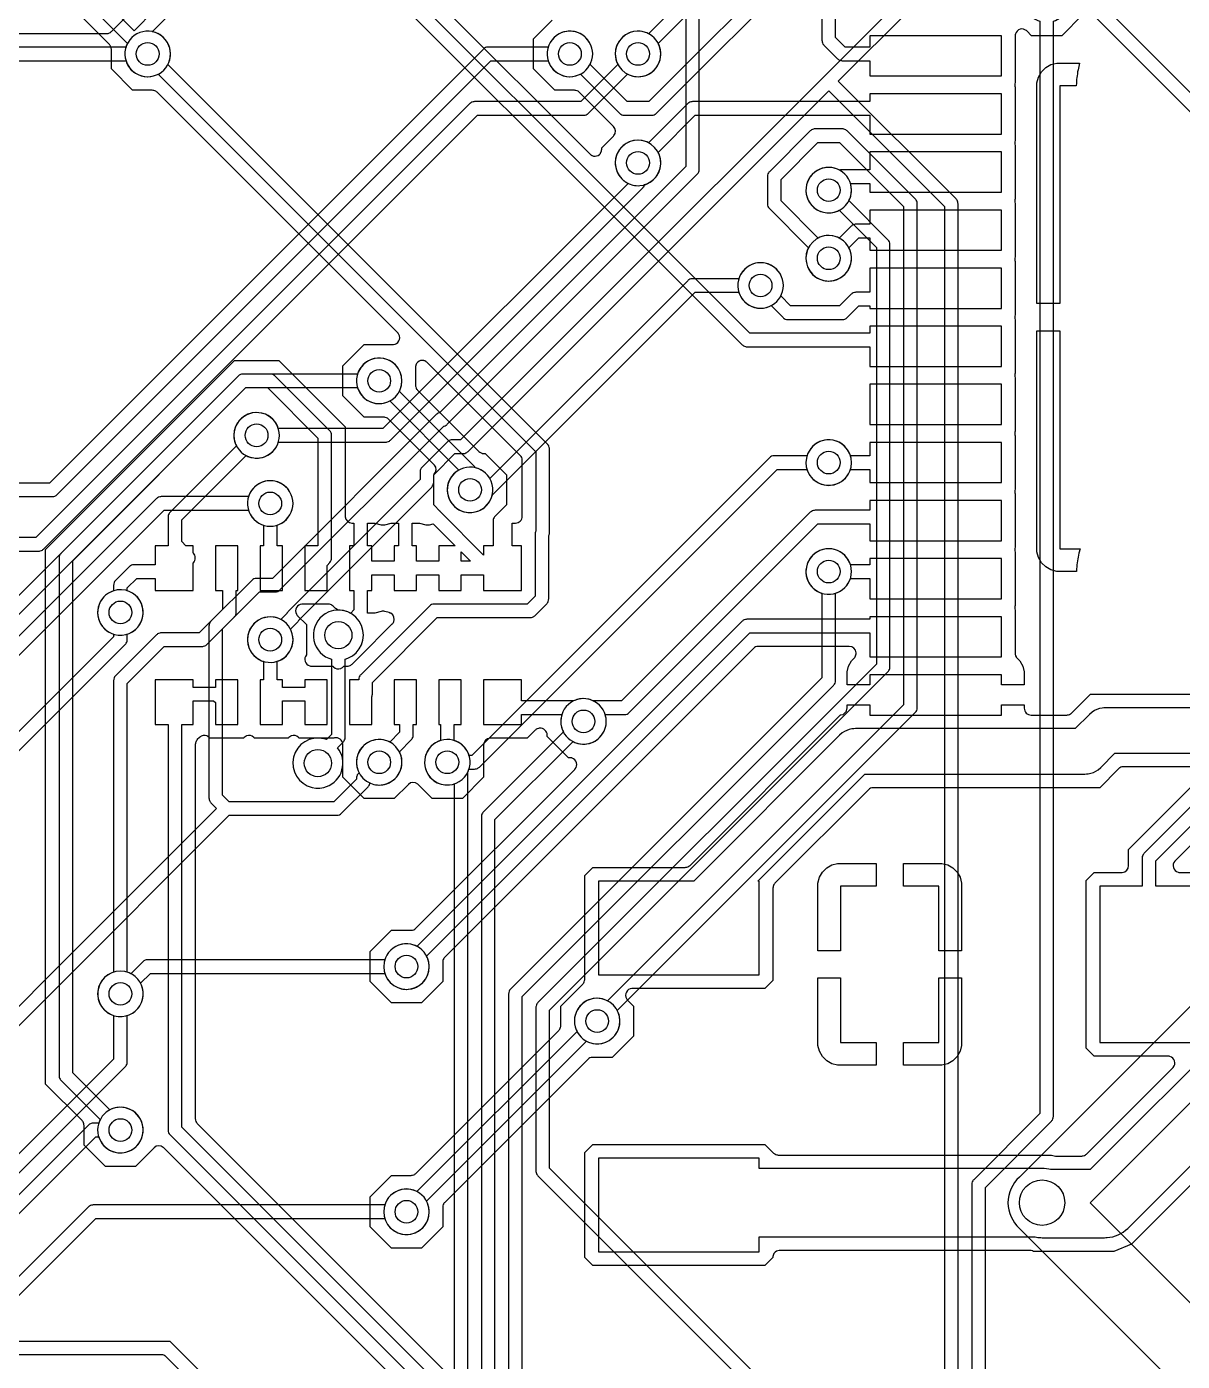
# Model space of a CAD drawing. Header units: inches. Extents: x 0 to 2.56, y 0 to 2.2.
# Drawn here: x 1.273 to 1.782, y 1.05 to 1.638 of the extents above; entities that cross this region are included whole.
import ezdxf

# ---------------------------------------------------------------- set-up
doc = ezdxf.new("R2010")
doc.units = ezdxf.units.IN

msp = doc.modelspace()

# ---------------------------------------------------------------- linework, layer by layer
at = {"layer": '16_copper_24V'}
msp.add_lwpolyline([(2.00991, 0.8513), (1.74121, 1.12), (1.97061, 1.34939), (1.97099, 1.34983), (1.9714, 1.35025, 0.172152), (1.97499, 1.35961), (1.975, 1.35975), (1.97499, 1.35983), (1.975, 1.36), (1.975, 1.41184), (1.97488, 1.41376, 0.906837), (1.94503, 1.41285), (1.945, 1.41184), (1.945, 1.36621), (1.71009, 1.1313), (1.71009, 1.1313, 0.453094), (1.71009, 1.1087), (1.71009, 1.1087), (1.9887, 0.83009)], format="xyb", dxfattribs=at)
at = {"layer": '16_copper_3V3'}
msp.add_lwpolyline([(0.495, 1.623), (1.31646, 1.623), (1.31673, 1.62216, 1), (1.33527, 1.62984), (1.33455, 1.63124, 0.6128), (1.31673, 1.62984), (1.31646, 1.629), (0.49324, 1.629)], format="xyb", dxfattribs=at)
at = {"layer": '16_copper_5V'}
for points in [[(1.20165, 1.13041), (1.36187, 1.29063), (1.40927, 1.29063), (1.4096, 1.29068), (1.40994, 1.2907, 0.087654), (1.4109, 1.29111), (1.41112, 1.2913), (1.41139, 1.29151), (1.42311, 1.30322), (1.42331, 1.30349), (1.42352, 1.30375, 0.087651), (1.42392, 1.30471), (1.42393, 1.30485), (1.42416, 1.30473), (1.42566, 1.30425, 1), (1.43034, 1.32375), (1.42879, 1.324, 0.509525), (1.41825, 1.31166), (1.41873, 1.31016), (1.41913, 1.30938), (1.41886, 1.30911, 0.071778), (1.41835, 1.30842), (1.41823, 1.30811), (1.4181, 1.3078, 0.01142), (1.41805, 1.30762), (1.41803, 1.30733), (1.41799, 1.30699), (1.41799, 1.30659), (1.40803, 1.29663), (1.36187, 1.29663), (1.359, 1.2995), (1.359, 1.37276), (1.37524, 1.389), (1.38216, 1.389), (1.38249, 1.38905), (1.38282, 1.38907, 0.087654), (1.38379, 1.38948), (1.38401, 1.38967), (1.38428, 1.38988), (1.45647, 1.46207), (1.45654, 1.46207, 0.077209), (1.4575, 1.46248), (1.45772, 1.46267), (1.45799, 1.46288), (1.56812, 1.57301), (1.56832, 1.57328), (1.56854, 1.57353, 0.087651), (1.56893, 1.5745), (1.56895, 1.57479), (1.569, 1.57513), (1.569, 1.85046)], [(0.498, 1.635), (1.308, 1.635), (1.30833, 1.63505), (1.30867, 1.63507, 0.087654), (1.30963, 1.63548), (1.30985, 1.63567), (1.31012, 1.63588), (1.32124, 1.647)], [(1.563, 1.647), (1.563, 1.57637), (1.45456, 1.46793), (1.45449, 1.46793, 0.087654), (1.45353, 1.46752), (1.45331, 1.46733), (1.45304, 1.46712), (1.38092, 1.395), (1.374, 1.395), (1.37367, 1.39495), (1.37333, 1.39493, 0.087654), (1.37237, 1.39452), (1.37215, 1.39433), (1.37188, 1.39412), (1.35388, 1.37612), (1.35368, 1.37585), (1.35346, 1.3756, 0.087651), (1.35307, 1.37463), (1.35305, 1.37434), (1.353, 1.374), (1.353, 1.29826), (1.35305, 1.29793), (1.35307, 1.29759, 0.087654), (1.35348, 1.29663), (1.35367, 1.29641), (1.35388, 1.29614), (1.35639, 1.29363), (1.19441, 1.13165)]]:
    msp.add_lwpolyline(points, format="xyb", dxfattribs=at)
at = {"layer": '16_copper_GND'}
msp.add_lwpolyline([(1.40356, 1.3029, 0.509526), (1.41039, 1.31939), (1.40965, 1.32041), (1.41212, 1.32288), (1.41232, 1.32315), (1.41254, 1.3234, 0.087651), (1.41293, 1.32437), (1.41295, 1.32466), (1.413, 1.325), (1.413, 1.35941), (1.41422, 1.35981, 1), (1.40578, 1.38019), (1.40423, 1.37941, 0.612801), (1.40578, 1.35981), (1.407, 1.35941), (1.407, 1.32624), (1.40473, 1.32398), (1.40356, 1.32436, 1), (1.39841, 1.3029), (1.40012, 1.30263), (1.40185, 1.30263)], format="xyb", close=True, dxfattribs=at)
at = {"layer": '16_copper_GPIO13_PWM1'}
msp.add_lwpolyline([(0.62154, 1.431), (1.284, 1.431), (1.28433, 1.43105), (1.28467, 1.43107, 0.087654), (1.28563, 1.43148), (1.28585, 1.43167), (1.28612, 1.43188), (1.47724, 1.623), (1.50246, 1.623), (1.50273, 1.62216, 1), (1.52127, 1.62984), (1.52055, 1.63124, 0.6128), (1.50273, 1.62984), (1.50246, 1.629), (1.476, 1.629), (1.47567, 1.62895), (1.47533, 1.62893, 0.087654), (1.47437, 1.62852), (1.47415, 1.62833), (1.47388, 1.62812), (1.28276, 1.437), (0.62154, 1.437)], format="xyb", dxfattribs=at)
at = {"layer": '16_copper_GPIO6'}
msp.add_lwpolyline([(0.67554, 1.407), (1.278, 1.407), (1.27833, 1.40705), (1.27867, 1.40707, 0.087654), (1.27963, 1.40748), (1.27985, 1.40767), (1.28012, 1.40788), (1.47124, 1.599), (1.518, 1.599), (1.51833, 1.59905), (1.51867, 1.59907, 0.087654), (1.51963, 1.59948), (1.51985, 1.59967), (1.52012, 1.59988), (1.53738, 1.61713), (1.53816, 1.61673, 1), (1.54584, 1.63527), (1.54434, 1.63575, 0.612801), (1.53273, 1.62216), (1.53313, 1.62138), (1.51676, 1.605), (1.47, 1.605), (1.46967, 1.60495), (1.46933, 1.60493, 0.087654), (1.46837, 1.60452), (1.46815, 1.60433), (1.46788, 1.60412), (1.27676, 1.413), (0.67554, 1.413)], format="xyb", dxfattribs=at)
at = {"layer": '16_copper_JDECAY'}
msp.add_lwpolyline([(1.65138, 0.98687), (1.503, 1.13524), (1.503, 1.20476), (1.65212, 1.35388), (1.65232, 1.35415), (1.65254, 1.3544, 0.087651), (1.65293, 1.35537), (1.65295, 1.35566), (1.653, 1.356), (1.653, 1.542), (1.65295, 1.54233), (1.65293, 1.54267, 0.087654), (1.65252, 1.54363), (1.65233, 1.54385), (1.65212, 1.54412), (1.63487, 1.56138), (1.63527, 1.56216, 1), (1.61673, 1.56984), (1.61625, 1.56834, 0.612801), (1.62984, 1.55673), (1.63062, 1.55713), (1.647, 1.54076), (1.647, 1.35724), (1.49788, 1.20812), (1.49768, 1.20785), (1.49746, 1.2076, 0.087651), (1.49707, 1.20663), (1.49705, 1.20634), (1.497, 1.206), (1.497, 1.134), (1.49705, 1.13367), (1.49707, 1.13333, 0.087654), (1.49748, 1.13237), (1.49767, 1.13215), (1.49788, 1.13188), (1.64713, 0.98262)], format="xyb", dxfattribs=at)
at = {"layer": '16_copper_JM0'}
msp.add_lwpolyline([(1.467, 0.991), (1.467, 1.30964), (1.46727, 1.31016), (1.46754, 1.311), (1.47, 1.311, 0.14431), (1.47163, 1.31148), (1.47185, 1.31167), (1.47212, 1.31188), (1.60324, 1.443), (1.61646, 1.443), (1.61673, 1.44216, 1), (1.63527, 1.44984), (1.63455, 1.45124, 0.6128), (1.61673, 1.44984), (1.61646, 1.449), (1.602, 1.449), (1.60167, 1.44895), (1.60133, 1.44893, 0.087654), (1.60037, 1.44852), (1.60015, 1.44833), (1.59988, 1.44812), (1.46876, 1.317), (1.46754, 1.317), (1.46727, 1.31784), (1.46655, 1.31924, 1), (1.44945, 1.30876), (1.45037, 1.30749, 0.28203), (1.46034, 1.30425), (1.461, 1.30446), (1.461, 0.994)], format="xyb", dxfattribs=at)
at = {"layer": '16_copper_JM1'}
msp.add_lwpolyline([(1.479, 0.979), (1.479, 1.28876), (1.51338, 1.32313), (1.51416, 1.32273, 1), (1.52184, 1.34127), (1.52034, 1.34175, 0.612801), (1.50873, 1.32816), (1.50913, 1.32738), (1.47388, 1.29212), (1.47368, 1.29185), (1.47346, 1.2916, 0.087651), (1.47307, 1.29063), (1.47305, 1.29034), (1.473, 1.29), (1.473, 0.982)], format="xyb", dxfattribs=at)
at = {"layer": '16_copper_JM2'}
msp.add_lwpolyline([(1.491, 0.9855), (1.491, 1.21076), (1.62812, 1.34788), (1.62832, 1.34815), (1.62854, 1.3484, 0.087651), (1.62893, 1.34937), (1.62895, 1.34966), (1.629, 1.35), (1.629, 1.38846), (1.62984, 1.38873, 1), (1.62216, 1.40727), (1.62076, 1.40655, 0.6128), (1.62216, 1.38873), (1.623, 1.38846), (1.623, 1.35124), (1.48588, 1.21412), (1.48568, 1.21385), (1.48546, 1.2136, 0.087651), (1.48507, 1.21263), (1.48505, 1.21234), (1.485, 1.212), (1.485, 0.9825)], format="xyb", dxfattribs=at)
at = {"layer": '16_copper_PB0'}
for points in [[(1.74388, 1.64188), (1.94788, 1.43788)], [(1.95124, 1.443), (1.749, 1.64524)]]:
    msp.add_lwpolyline(points, dxfattribs=at)
at = {"layer": '16_copper_PC0'}
msp.add_lwpolyline([(1.37634, 1.44825, 0.240078), (1.38327, 1.45416), (1.38354, 1.455), (1.43087, 1.455), (1.4312, 1.45505), (1.43154, 1.45507, 0.087654), (1.4325, 1.45548), (1.43272, 1.45567), (1.43299, 1.45588), (1.54412, 1.56701), (1.54432, 1.56728), (1.54454, 1.56753, 0.071785), (1.54489, 1.56831), (1.5449, 1.56841), (1.54491, 1.56843), (1.54584, 1.56873), (1.54724, 1.56945, 1), (1.53676, 1.58655), (1.53549, 1.58563, 0.509527), (1.53676, 1.56945), (1.53763, 1.569), (1.42963, 1.461), (1.38354, 1.461), (1.38327, 1.46184, 1), (1.36473, 1.45416), (1.36545, 1.45276, 0.28203), (1.37479, 1.448)], format="xyb", close=True, dxfattribs=at)
msp.add_lwpolyline([(1.047, 1.09676), (1.31612, 1.36588), (1.31632, 1.36615), (1.31654, 1.3664, 0.087651), (1.31693, 1.36737), (1.31695, 1.36766), (1.317, 1.368), (1.317, 1.37046), (1.31784, 1.37073), (1.31924, 1.37145, 1), (1.30876, 1.38855), (1.30749, 1.38763, 0.560027), (1.31016, 1.37073), (1.311, 1.37046), (1.311, 1.36924), (1.04188, 1.10012)], format="xyb", dxfattribs=at)
at = {"layer": '16_copper_PC1'}
msp.add_lwpolyline([(1.14212, 1.00588), (1.31612, 1.17988), (1.31632, 1.18015), (1.31654, 1.1804, 0.087651), (1.31693, 1.18137), (1.31695, 1.18166), (1.317, 1.182), (1.317, 1.20246), (1.31784, 1.20273, 0.414214), (1.32327, 1.21584), (1.32287, 1.21662), (1.32724, 1.221), (1.43046, 1.221), (1.43073, 1.22016, 1), (1.44927, 1.22784), (1.44855, 1.22924, 0.6128), (1.43073, 1.22784), (1.43046, 1.227), (1.326, 1.227), (1.32567, 1.22695), (1.32533, 1.22693, 0.087654), (1.32437, 1.22652), (1.32415, 1.22633), (1.32388, 1.22612), (1.31862, 1.22087), (1.31784, 1.22127, 1), (1.31016, 1.20273), (1.311, 1.20246), (1.311, 1.18324), (1.13876, 1.011)], format="xyb", dxfattribs=at)
at = {"layer": '16_copper_PC2'}
msp.add_lwpolyline([(1.52634, 1.19025, 0.461008), (1.53327, 1.20384), (1.53287, 1.20462), (1.66412, 1.33588), (1.66432, 1.33615), (1.66454, 1.3364, 0.087651), (1.66493, 1.33737), (1.66495, 1.33766), (1.665, 1.338), (1.665, 1.56), (1.66495, 1.56033), (1.66493, 1.56067, 0.087654), (1.66452, 1.56163), (1.66433, 1.56185), (1.66412, 1.56212), (1.63412, 1.59212), (1.63385, 1.59232), (1.6336, 1.59254, 0.087651), (1.63263, 1.59293), (1.63234, 1.59295), (1.632, 1.593), (1.62, 1.593), (1.61967, 1.59295), (1.61933, 1.59293, 0.087654), (1.61837, 1.59252), (1.61815, 1.59233), (1.61788, 1.59212), (1.59988, 1.57412), (1.59968, 1.57385), (1.59946, 1.5736, 0.087651), (1.59907, 1.57263), (1.59905, 1.57234), (1.599, 1.572), (1.599, 1.56), (1.59905, 1.55967), (1.59907, 1.55933, 0.087654), (1.59948, 1.55837), (1.59967, 1.55815), (1.59988, 1.55788), (1.61713, 1.54062), (1.61673, 1.53984, 1), (1.63527, 1.53216), (1.63575, 1.53366, 0.612801), (1.62216, 1.54527), (1.62138, 1.54487), (1.605, 1.56124), (1.605, 1.57076), (1.62124, 1.587), (1.63076, 1.587), (1.659, 1.55876), (1.659, 1.33924), (1.52862, 1.20887), (1.52784, 1.20927, 1), (1.52016, 1.19073), (1.52166, 1.19025, 0.078701), (1.52479, 1.19)], format="xyb", close=True, dxfattribs=at)
msp.add_lwpolyline([(0.864, 0.831), (1.02, 0.831), (1.02033, 0.83105), (1.02067, 0.83107, 0.087654), (1.02163, 0.83148), (1.02185, 0.83167), (1.02212, 0.83188), (1.30324, 1.113), (1.43046, 1.113), (1.43073, 1.11216, 1), (1.44927, 1.11984), (1.44855, 1.12124, 0.6128), (1.43073, 1.11984), (1.43046, 1.119), (1.302, 1.119), (1.30167, 1.11895), (1.30133, 1.11893, 0.087654), (1.30037, 1.11852), (1.30015, 1.11833), (1.29988, 1.11812), (1.01876, 0.837), (0.86524, 0.837)], format="xyb", dxfattribs=at)
at = {"layer": '16_copper_PC3'}
msp.add_lwpolyline([(1.47034, 1.42425, 0.240078), (1.47727, 1.43016), (1.47772, 1.43156), (1.47785, 1.43167), (1.47812, 1.43188), (1.56724, 1.521), (1.58646, 1.521), (1.58673, 1.52016, 1), (1.60527, 1.52784), (1.60455, 1.52924, 0.6128), (1.58673, 1.52784), (1.58646, 1.527), (1.566, 1.527), (1.56567, 1.52695), (1.56533, 1.52693, 0.087654), (1.56437, 1.52652), (1.56415, 1.52633), (1.56388, 1.52612), (1.4767, 1.43895), (1.47655, 1.43924, 1), (1.45945, 1.42876), (1.46037, 1.42749, 0.24008), (1.46879, 1.424)], format="xyb", close=True, dxfattribs=at)
msp.add_lwpolyline([(0.93124, 1.107), (0.996, 1.107), (0.99633, 1.10705), (0.99667, 1.10707, 0.087654), (0.99763, 1.10748), (0.99785, 1.10767), (0.99812, 1.10788), (1.36924, 1.479), (1.41846, 1.479), (1.41873, 1.47816, 1), (1.43727, 1.48584), (1.43655, 1.48724, 0.6128), (1.41873, 1.48584), (1.41846, 1.485), (1.368, 1.485), (1.36767, 1.48495), (1.36733, 1.48493, 0.087654), (1.36637, 1.48452), (1.36615, 1.48433), (1.36588, 1.48412), (0.99476, 1.113), (0.93, 1.113)], format="xyb", dxfattribs=at)
at = {"layer": '16_copper_PD2'}
msp.add_lwpolyline([(1.02812, 0.87388), (1.30324, 1.149), (1.30446, 1.149), (1.30473, 1.14816), (1.30545, 1.14676, 1), (1.32255, 1.15724), (1.32163, 1.15851, 0.560027), (1.30473, 1.15584), (1.30446, 1.155), (1.302, 1.155, 0.14431), (1.30037, 1.15452), (1.30015, 1.15433), (1.29988, 1.15412), (1.02476, 0.879)], format="xyb", dxfattribs=at)
at = {"layer": '16_copper_PD4'}
msp.add_lwpolyline([(1.011, 1.10276), (1.33324, 1.425), (1.37046, 1.425), (1.37073, 1.42416, 1), (1.38927, 1.43184), (1.38855, 1.43324, 0.6128), (1.37073, 1.43184), (1.37046, 1.431), (1.332, 1.431), (1.33167, 1.43095), (1.33133, 1.43093, 0.087654), (1.33037, 1.43052), (1.33015, 1.43033), (1.32988, 1.43012), (1.00588, 1.10612)], format="xyb", dxfattribs=at)
at = {"layer": '16_copper_R3V3'}
for points in [[(1.689, 1.68124), (1.46376, 1.456), (1.46013, 1.456, 0.14431), (1.4585, 1.45552), (1.45828, 1.45533), (1.45801, 1.45512), (1.44688, 1.44399), (1.44668, 1.44372), (1.44646, 1.44347, 0.087651), (1.44607, 1.4425), (1.44605, 1.44221), (1.446, 1.44187), (1.446, 1.43853), (1.38788, 1.38041), (1.38768, 1.38014), (1.38746, 1.37988, 0.01577), (1.38737, 1.37972), (1.3873, 1.37954), (1.38462, 1.37687), (1.38384, 1.37727, 1), (1.37616, 1.35873), (1.37766, 1.35825, 0.612801), (1.38927, 1.37184), (1.38887, 1.37262), (1.39212, 1.37588), (1.39232, 1.37615), (1.39254, 1.3764, 0.014956), (1.39263, 1.37656), (1.3927, 1.37674), (1.45112, 1.43516), (1.45132, 1.43543), (1.45154, 1.43569, 0.087651), (1.45193, 1.43665), (1.45195, 1.43694), (1.452, 1.43728), (1.452, 1.44063), (1.46137, 1.45), (1.465, 1.45), (1.46533, 1.45005), (1.46567, 1.45007, 0.087654), (1.46663, 1.45048), (1.46685, 1.45067), (1.46712, 1.45088), (1.626, 1.60976), (1.677, 1.55876), (1.677, 0.86524)], [(1.683, 0.864), (1.683, 1.56), (1.68295, 1.56033), (1.68293, 1.56067, 0.087654), (1.68252, 1.56163), (1.68233, 1.56185), (1.68212, 1.56212), (1.63024, 1.614), (1.69412, 1.67788)]]:
    msp.add_lwpolyline(points, format="xyb", dxfattribs=at)
at = {"layer": '16_copper_RESET'}
msp.add_lwpolyline([(1.695, 0.91324), (1.695, 1.12676), (1.72412, 1.15588), (1.72432, 1.15615), (1.72454, 1.1564, 0.087651), (1.72493, 1.15737), (1.72495, 1.15766), (1.725, 1.158), (1.725, 1.64046), (1.72584, 1.64073, 1), (1.71816, 1.65927), (1.71676, 1.65855, 0.6128), (1.71816, 1.64073), (1.719, 1.64046), (1.719, 1.15924), (1.68988, 1.13012), (1.68968, 1.12985), (1.68946, 1.1296, 0.087651), (1.68907, 1.12863), (1.68905, 1.12834), (1.689, 1.128), (1.689, 0.912)], format="xyb", dxfattribs=at)
at = {"layer": '1_copper'}
msp.add_lwpolyline([(1.70214, 1.48047), (1.64407, 1.48047), (1.64407, 1.46276), (1.70214, 1.46276)], close=True, dxfattribs=at)
at = {"layer": '1_copper_24V'}
msp.add_lwpolyline([(1.8033, 1.19663), (1.74123, 1.13455), (1.72365, 1.13455), (1.72293, 1.13474), (1.72098, 1.135), (1.59543, 1.135), (1.59543, 1.13965), (1.52457, 1.13965), (1.52457, 1.09831), (1.59543, 1.09831), (1.59543, 1.105), (1.71691, 1.105), (1.71697, 1.10499), (1.71754, 1.10484, 0.041275), (1.72006, 1.10456), (1.7202, 1.10455), (1.72028, 1.10456), (1.72045, 1.10455), (1.74744, 1.10455), (1.74802, 1.10459), (1.7486, 1.1046, 0.172129), (1.75776, 1.10868), (1.75787, 1.10877), (1.75792, 1.10883), (1.75805, 1.10894), (1.82012, 1.17102)], format="xyb", dxfattribs=at)
at = {"layer": '1_copper_3V3'}
msp.add_lwpolyline([(1.29388, 1.65388), (1.31713, 1.63062), (1.31673, 1.62984), (1.31625, 1.62834, 0.612801), (1.32984, 1.61673), (1.33062, 1.61713), (1.497, 1.45076), (1.497, 1.41598), (1.49694, 1.41581), (1.4968, 1.4155, 0.015767), (1.49676, 1.41532), (1.49674, 1.41503), (1.49669, 1.41469), (1.49669, 1.3872), (1.49317, 1.38369), (1.45225, 1.38369), (1.45192, 1.38364), (1.45158, 1.38361, 0.087654), (1.45062, 1.38321), (1.4504, 1.38301), (1.45013, 1.38281), (1.41988, 1.35256), (1.41968, 1.35229), (1.41946, 1.35203, 0.087651), (1.41907, 1.35107), (1.41905, 1.35078), (1.419, 1.35044), (1.419, 1.35031), (1.41492, 1.35031), (1.41492, 1.33063), (1.42476, 1.33063), (1.42476, 1.34291), (1.42489, 1.34318, 0.003234), (1.4249, 1.34322), (1.42493, 1.34349), (1.425, 1.344), (1.425, 1.34919), (1.45349, 1.37769), (1.49442, 1.37769), (1.49475, 1.37773), (1.49508, 1.37776, 0.087654), (1.49604, 1.37816), (1.49626, 1.37836), (1.49654, 1.37856), (1.50181, 1.38384), (1.50201, 1.3841), (1.50223, 1.38436, 0.087651), (1.50262, 1.38533), (1.50264, 1.38562), (1.50269, 1.38596), (1.50269, 1.41371), (1.50275, 1.41388), (1.50289, 1.41418, 0.014461), (1.50293, 1.41437), (1.50295, 1.41466), (1.503, 1.415), (1.503, 1.452), (1.50295, 1.45233), (1.50293, 1.45267, 0.087654), (1.50252, 1.45363), (1.50233, 1.45385), (1.50212, 1.45412), (1.33487, 1.62138), (1.33527, 1.62216, 0.461008), (1.32834, 1.63575), (1.32804, 1.6358), (1.33412, 1.64188)], format="xyb", dxfattribs=at)
msp.add_lwpolyline([(1.329, 1.64524), (1.32, 1.63624), (1.30026, 1.65598)], dxfattribs=at)
at = {"layer": '1_copper_5V'}
msp.add_lwpolyline([(1.43034, 1.30425, 0.461008), (1.43727, 1.31784), (1.43687, 1.31862), (1.44212, 1.32388), (1.44232, 1.32415), (1.44254, 1.3244, 0.087651), (1.44293, 1.32537), (1.44295, 1.32566), (1.443, 1.326), (1.443, 1.33063), (1.44445, 1.33063), (1.44445, 1.35031), (1.43461, 1.35031), (1.43461, 1.33063), (1.437, 1.33063), (1.437, 1.32724), (1.43262, 1.32287), (1.43184, 1.32327, 1), (1.42416, 1.30473), (1.42566, 1.30425, 0.078701), (1.42879, 1.304)], format="xyb", close=True, dxfattribs=at)
at = {"layer": '1_copper_GND'}
for points in [[(1.39088, 1.71185), (1.52088, 1.58185), (1.52097, 1.58178), (1.52104, 1.5817), (1.52125, 1.58156), (1.52137, 1.58146), (1.52143, 1.58143), (1.52156, 1.58134, 0.018636), (1.52177, 1.58124), (1.52207, 1.58115), (1.5221, 1.58114), (1.52216, 1.58111), (1.52217, 1.58111), (1.52237, 1.58104, 0.237958), (1.52498, 1.58172), (1.52519, 1.58196), (1.52524, 1.58202), (1.52527, 1.58204), (1.52528, 1.58205), (1.52541, 1.58219, 0.018633), (1.52554, 1.58237), (1.52567, 1.58266), (1.52573, 1.58277), (1.52575, 1.58281), (1.52582, 1.58294), (1.52584, 1.58305), (1.52589, 1.58316), (1.52592, 1.58342), (1.52597, 1.58359), (1.52597, 1.58367), (1.52599, 1.58378, 0.011166), (1.526, 1.58397), (1.526, 1.58463), (1.5312, 1.58983), (1.53134, 1.59001, 0.39257), (1.5312, 1.59407), (1.52612, 1.59915), (1.51615, 1.60912), (1.51588, 1.60932), (1.51563, 1.60954, 0.087651), (1.51466, 1.60993), (1.51437, 1.60995), (1.51403, 1.61), (1.50537, 1.61), (1.496, 1.61937), (1.496, 1.63263), (1.50424, 1.64086)], [(1.5762, 0.90107), (1.33307, 1.1442), (1.33289, 1.14434, 0.39257), (1.32883, 1.1442), (1.32063, 1.136), (1.30737, 1.136), (1.298, 1.14537), (1.298, 1.15403), (1.29795, 1.15436), (1.29793, 1.15469, 0.087654), (1.29752, 1.15566), (1.29733, 1.15588), (1.29712, 1.15615), (1.281, 1.17227), (1.281, 1.40773), (1.36427, 1.491), (1.38373, 1.491), (1.413, 1.46173), (1.413, 1.42237), (1.41303, 1.42215, 0.392588), (1.416, 1.41937), (1.41684, 1.41937), (1.41684, 1.40937), (1.41492, 1.40937), (1.41492, 1.38969), (1.41684, 1.38969), (1.41684, 1.38108), (1.41544, 1.37968), (1.41522, 1.37969), (1.41422, 1.38019), (1.41258, 1.38073), (1.41087, 1.381), (1.40996, 1.381), (1.40878, 1.38168), (1.40766, 1.38281, 0.144304), (1.40617, 1.38362), (1.40588, 1.38364), (1.40554, 1.38369), (1.39418, 1.38369), (1.39407, 1.38367), (1.39396, 1.38368, 0.548396), (1.39157, 1.37922), (1.39177, 1.37895), (1.39193, 1.3787, 0.015772), (1.39206, 1.37856), (1.396, 1.37463), (1.396, 1.36135), (1.396, 1.36135), (1.39591, 1.36127, 0.54841), (1.39737, 1.35643), (1.39771, 1.35638), (1.398, 1.35632, 0.015791), (1.39818, 1.35631), (1.40756, 1.35631), (1.40788, 1.356, 0.294758), (1.41106, 1.35531), (1.41126, 1.35542, 0.038612), (1.41181, 1.35573), (1.41195, 1.35587), (1.41212, 1.356), (1.41244, 1.35631), (1.41391, 1.35631, 0.14431), (1.41554, 1.35679), (1.41576, 1.35699), (1.41603, 1.35719), (1.41915, 1.36032), (1.43374, 1.37491), (1.4338, 1.37499), (1.43387, 1.37504), (1.43389, 1.37508), (1.43394, 1.37513, 0.046855), (1.43425, 1.37559), (1.43431, 1.37573), (1.43431, 1.37575), (1.43433, 1.37577), (1.43433, 1.37577), (1.43438, 1.37586, 0.37446), (1.43315, 1.3796), (1.43288, 1.37972), (1.43265, 1.37985, 0.015042), (1.4324, 1.37992), (1.43046, 1.38044, 0.071776), (1.42961, 1.38054), (1.42931, 1.38049), (1.42891, 1.38044), (1.42608, 1.37969), (1.42284, 1.37968), (1.42284, 1.38969), (1.42476, 1.38969), (1.42476, 1.39653), (1.43461, 1.39653), (1.43461, 1.38969), (1.44445, 1.38969), (1.44445, 1.39653), (1.45429, 1.39653), (1.45429, 1.38969), (1.46413, 1.38969), (1.46413, 1.39653), (1.47396, 1.39653), (1.47396, 1.38969), (1.49069, 1.38969), (1.49069, 1.40937), (1.48651, 1.40937), (1.48651, 1.41937), (1.488, 1.41937, 0.414214), (1.491, 1.42237), (1.491, 1.44703), (1.49095, 1.44736), (1.49093, 1.44769, 0.087654), (1.49052, 1.44866), (1.49033, 1.44888), (1.49012, 1.44915), (1.44912, 1.49015), (1.44903, 1.49022), (1.44896, 1.4903), (1.44875, 1.49044), (1.44863, 1.49054), (1.44857, 1.49057), (1.44843, 1.49066, 0.018636), (1.44823, 1.49076), (1.44793, 1.49085), (1.4479, 1.49086), (1.44784, 1.49089), (1.44783, 1.49089), (1.44763, 1.49096, 0.237958), (1.44502, 1.49028), (1.44481, 1.49004), (1.44475, 1.48998), (1.44473, 1.48996), (1.44472, 1.48995), (1.44459, 1.48981, 0.018633), (1.44446, 1.48963), (1.44433, 1.48934), (1.44427, 1.48923), (1.44425, 1.48919), (1.44418, 1.48906, 0.018634), (1.44411, 1.48884), (1.44408, 1.48858), (1.44403, 1.48841), (1.44403, 1.48833), (1.44401, 1.48822, 0.01577), (1.444, 1.48803), (1.444, 1.47997), (1.44405, 1.47964), (1.44407, 1.47931, 0.087654), (1.44448, 1.47834), (1.44467, 1.47812), (1.44488, 1.47785), (1.47085, 1.45188), (1.47185, 1.45088, 0.099886), (1.47285, 1.45025), (1.47316, 1.45011), (1.47325, 1.4501), (1.47334, 1.45007), (1.47363, 1.45005), (1.47397, 1.45), (1.47463, 1.45), (1.484, 1.44063), (1.484, 1.42737), (1.47902, 1.42239), (1.47882, 1.42212), (1.4786, 1.42187, 0.087651), (1.47821, 1.4209), (1.47819, 1.42061), (1.47814, 1.42027), (1.47814, 1.40937), (1.47396, 1.40937), (1.47396, 1.40529), (1.45529, 1.42396), (1.45517, 1.42411), (1.45501, 1.42435, 0.015772), (1.45488, 1.42449), (1.452, 1.42737), (1.452, 1.44063), (1.4522, 1.44083, 0.391756), (1.45234, 1.44489), (1.45228, 1.44498), (1.45224, 1.44501), (1.4522, 1.44507), (1.43215, 1.46512), (1.43188, 1.46532), (1.43163, 1.46554, 0.087651), (1.43066, 1.46593), (1.43037, 1.46595), (1.43003, 1.466), (1.42137, 1.466), (1.412, 1.47537), (1.412, 1.48863), (1.42137, 1.498), (1.43403, 1.498), (1.43414, 1.49802), (1.43425, 1.49801, 0.54841), (1.43665, 1.50246), (1.43644, 1.50274), (1.43628, 1.50298, 0.015772), (1.43615, 1.50312), (1.33015, 1.60912), (1.32988, 1.60932), (1.32963, 1.60954, 0.087651), (1.32866, 1.60993), (1.32837, 1.60995), (1.32803, 1.61), (1.31937, 1.61), (1.31, 1.61937), (1.31, 1.62803), (1.30995, 1.62836), (1.30993, 1.62869, 0.087654), (1.30952, 1.62966), (1.30933, 1.62988), (1.30912, 1.63015), (1.29315, 1.64612)], [(1.738, 1.64337), (1.72863, 1.634), (1.71537, 1.634), (1.71326, 1.63611), (1.71317, 1.63618), (1.7131, 1.63626, 0.54841), (1.70825, 1.6348), (1.70821, 1.63446), (1.70815, 1.63418, 0.015781), (1.70814, 1.63399), (1.70814, 1.61344), (1.70811, 1.61339, 0.167196), (1.70813, 1.6113), (1.70814, 1.61127), (1.70814, 1.58785), (1.70811, 1.5878, 0.167196), (1.70813, 1.58571), (1.70814, 1.58568), (1.70814, 1.56226), (1.70811, 1.56221, 0.167196), (1.70813, 1.56012), (1.70814, 1.56009), (1.70814, 1.53667), (1.70811, 1.53662, 0.167196), (1.70813, 1.53453), (1.70814, 1.5345), (1.70814, 1.51108), (1.70811, 1.51103, 0.167196), (1.70813, 1.50894), (1.70814, 1.50891), (1.70814, 1.48549), (1.70811, 1.48544, 0.167196), (1.70813, 1.48335), (1.70814, 1.48332), (1.70814, 1.4599), (1.70811, 1.45985, 0.167196), (1.70813, 1.45776), (1.70814, 1.45773), (1.70814, 1.43431), (1.70811, 1.43426, 0.167196), (1.70813, 1.43217), (1.70814, 1.43214), (1.70814, 1.40872), (1.70811, 1.40867, 0.167196), (1.70813, 1.40658), (1.70814, 1.40655), (1.70814, 1.38313), (1.70811, 1.38308, 0.167196), (1.70813, 1.38099), (1.70814, 1.38096), (1.70814, 1.3619), (1.70817, 1.36168), (1.70817, 1.36155), (1.7082, 1.36148), (1.70822, 1.36124, 0.071781), (1.70852, 1.36044), (1.70858, 1.36036), (1.70862, 1.36028), (1.70881, 1.36006), (1.70902, 1.35978), (1.71014, 1.35866), (1.71146, 1.35638), (1.71214, 1.35384), (1.71214, 1.34809), (1.70214, 1.34809), (1.70214, 1.35252), (1.64407, 1.35252), (1.64407, 1.34809), (1.63407, 1.34809), (1.63407, 1.35384), (1.63475, 1.35638), (1.63607, 1.35866), (1.63719, 1.35978, 0.142033), (1.638, 1.36127), (1.63802, 1.36151), (1.63804, 1.36159), (1.63804, 1.36159), (1.63804, 1.3617), (1.63807, 1.3619), (1.63807, 1.362), (1.63806, 1.36208), (1.63806, 1.36213), (1.63804, 1.36223, 0.391305), (1.63507, 1.365), (1.59497, 1.365), (1.59464, 1.36495), (1.59431, 1.36493, 0.087654), (1.59334, 1.36452), (1.59312, 1.36433), (1.59285, 1.36412), (1.45688, 1.22815), (1.45668, 1.22788), (1.45646, 1.22763, 0.087651), (1.45607, 1.22666), (1.45605, 1.22637), (1.456, 1.22603), (1.456, 1.21737), (1.44663, 1.208), (1.43337, 1.208), (1.424, 1.21737), (1.424, 1.23063), (1.43337, 1.24), (1.44203, 1.24), (1.44236, 1.24005), (1.44269, 1.24007, 0.087654), (1.44366, 1.24048), (1.44388, 1.24067), (1.44415, 1.24088), (1.51415, 1.31088), (1.51422, 1.31097), (1.5143, 1.31104, 0.536376), (1.51295, 1.31584), (1.51284, 1.31589), (1.5125, 1.31593), (1.51222, 1.31599, 0.011166), (1.51203, 1.316), (1.51137, 1.316), (1.502, 1.32537), (1.502, 1.326, 0.414214), (1.49879, 1.329), (1.49856, 1.32897, 0.000375), (1.49855, 1.32897), (1.49846, 1.32895), (1.49812, 1.32893, 0.087654), (1.49716, 1.32852), (1.49694, 1.32833), (1.49667, 1.32812), (1.49317, 1.32463), (1.477, 1.32463), (1.47678, 1.3246, 0.392588), (1.474, 1.32163), (1.474, 1.30737), (1.46463, 1.298), (1.45137, 1.298), (1.44512, 1.30425), (1.44494, 1.30439, 0.39257), (1.44088, 1.30425), (1.43463, 1.298), (1.42137, 1.298), (1.412, 1.30737), (1.412, 1.32182), (1.41198, 1.32194), (1.41199, 1.32205, 0.420067), (1.40833, 1.32475), (1.40804, 1.32463), (1.40802, 1.32463), (1.39275, 1.32463), (1.39244, 1.32494, 0.294753), (1.38925, 1.32563), (1.38906, 1.32552, 0.064315), (1.38819, 1.32494), (1.38788, 1.32463), (1.37307, 1.32463), (1.37275, 1.32494, 0.294753), (1.36957, 1.32563), (1.36937, 1.32552, 0.064315), (1.36851, 1.32494), (1.36819, 1.32463), (1.35338, 1.32463), (1.35308, 1.32493, 0.21835), (1.35073, 1.32581), (1.35051, 1.32576, 0.123952), (1.34883, 1.32493), (1.34788, 1.32398, 0.144304), (1.34707, 1.32249), (1.34705, 1.3222), (1.347, 1.32186), (1.347, 1.15697), (1.34705, 1.15664), (1.34707, 1.15631, 0.087654), (1.34748, 1.15534), (1.34767, 1.15512), (1.34788, 1.15485), (1.59291, 0.90982)], [(1.78572, 1.312), (1.75584, 1.312), (1.7555, 1.31195), (1.75517, 1.31193, 0.087654), (1.75421, 1.31152), (1.75399, 1.31133), (1.75371, 1.31112), (1.7454, 1.3028), (1.64565, 1.3028), (1.64532, 1.30276), (1.64498, 1.30273, 0.087654), (1.64402, 1.30232), (1.6438, 1.30213), (1.64353, 1.30192), (1.60231, 1.26071), (1.60211, 1.26044), (1.60189, 1.26018, 0.087651), (1.6015, 1.25922), (1.60148, 1.25893), (1.60143, 1.25859), (1.60143, 1.21787), (1.59792, 1.21435), (1.53952, 1.21435), (1.5394, 1.21434), (1.53929, 1.21435, 0.548396), (1.5369, 1.20989), (1.53711, 1.20961), (1.53726, 1.20937, 0.015772), (1.53739, 1.20923), (1.54, 1.20663), (1.54, 1.19337), (1.53063, 1.184), (1.52197, 1.184), (1.52164, 1.18395), (1.52131, 1.18393, 0.087654), (1.52034, 1.18352), (1.52012, 1.18333), (1.51985, 1.18312), (1.45688, 1.12015), (1.45668, 1.11988), (1.45646, 1.11963, 0.087651), (1.45607, 1.11866), (1.45605, 1.11837), (1.456, 1.11803), (1.456, 1.10937), (1.44663, 1.1), (1.43337, 1.1), (1.424, 1.10937), (1.424, 1.12263), (1.43337, 1.132), (1.44203, 1.132), (1.44236, 1.13205), (1.44269, 1.13207, 0.087654), (1.44366, 1.13248), (1.44388, 1.13267), (1.44415, 1.13288), (1.50712, 1.19585), (1.50732, 1.19612), (1.50754, 1.19637, 0.087651), (1.50793, 1.19734), (1.50795, 1.19763), (1.508, 1.19797), (1.508, 1.20663), (1.51769, 1.21632), (1.51789, 1.21658), (1.51811, 1.21684, 0.087651), (1.5185, 1.21781), (1.51852, 1.2181), (1.51857, 1.21844), (1.51857, 1.26418), (1.52208, 1.26769), (1.5628, 1.26769), (1.56313, 1.26774), (1.56346, 1.26777, 0.087654), (1.56443, 1.26817), (1.56465, 1.26836), (1.56492, 1.26857), (1.63117, 1.33482), (1.63129, 1.33484, 0.371588), (1.63404, 1.33758), (1.63404, 1.33759), (1.63404, 1.3376), (1.63407, 1.3378), (1.63407, 1.33923), (1.64407, 1.33923), (1.64407, 1.3348), (1.70214, 1.3348), (1.70214, 1.33923), (1.71214, 1.33923), (1.71214, 1.3378, 0.414214), (1.71514, 1.3348), (1.7309, 1.3348), (1.73123, 1.33485), (1.73156, 1.33488, 0.087654), (1.73253, 1.33528), (1.73275, 1.33547), (1.73302, 1.33568), (1.74134, 1.344), (1.78572, 1.344)], [(1.824, 1.31599), (1.77858, 1.27057), (1.77852, 1.27048), (1.77843, 1.27041, 0.54841), (1.77989, 1.26556), (1.78023, 1.26551), (1.78051, 1.26545, 0.01577), (1.7807, 1.26545), (1.79123, 1.26545)], [(1.81989, 1.1623), (1.75933, 1.10175), (1.75162, 1.09855), (1.71627, 1.09855), (1.71574, 1.09877, 0.098488), (1.71459, 1.099), (1.60443, 1.099), (1.60421, 1.09897, 0.218348), (1.60204, 1.09777), (1.60189, 1.0976, 0.120303), (1.60143, 1.09582), (1.59792, 1.09231), (1.52208, 1.09231), (1.51857, 1.09582), (1.51857, 1.14213), (1.52208, 1.14565), (1.59792, 1.14565), (1.60169, 1.14188), (1.60195, 1.14168), (1.60221, 1.14146, 0.087651), (1.60317, 1.14107), (1.60347, 1.14105), (1.60381, 1.141), (1.72418, 1.141), (1.72471, 1.14078, 0.098488), (1.72586, 1.14055), (1.7375, 1.14055), (1.73783, 1.1406), (1.73816, 1.14063, 0.087654), (1.73912, 1.14103), (1.73934, 1.14122), (1.73962, 1.14143), (1.77762, 1.17943), (1.77769, 1.17952), (1.77777, 1.17959, 0.54841), (1.77631, 1.18444), (1.77597, 1.18449), (1.77569, 1.18455, 0.01577), (1.7755, 1.18455), (1.74295, 1.18455), (1.73943, 1.18807), (1.73943, 1.26193), (1.74295, 1.26545), (1.75509, 1.26545), (1.75531, 1.26548, 0.392588), (1.75809, 1.26845), (1.75809, 1.27553), (1.78864, 1.30608)]]:
    msp.add_lwpolyline(points, format="xyb", dxfattribs=at)
for points in [[(1.71775, 1.516), (1.71775, 1.61329), (1.71843, 1.61583), (1.71975, 1.61811), (1.72161, 1.61997), (1.72389, 1.62129), (1.72644, 1.62197), (1.73647, 1.62197), (1.73582, 1.61902, 0.035092), (1.73504, 1.61205), (1.73504, 1.61197), (1.72775, 1.61197), (1.72775, 1.516)], [(1.72644, 1.39803), (1.72389, 1.39871), (1.72161, 1.40003), (1.71975, 1.40189), (1.71843, 1.40417), (1.71775, 1.40671), (1.71775, 1.504), (1.72775, 1.504), (1.72775, 1.40803), (1.73676, 1.40803), (1.73625, 1.40611, 0.035092), (1.73518, 1.39919), (1.73512, 1.39803)], [(1.42476, 1.40253), (1.42476, 1.40937), (1.42284, 1.40937), (1.42284, 1.41937), (1.42608, 1.41937), (1.42891, 1.41861), (1.42928, 1.41857), (1.42964, 1.41851, 0.009546), (1.42976, 1.41851), (1.43006, 1.41856), (1.43046, 1.41861), (1.43329, 1.41937), (1.43653, 1.41937), (1.43653, 1.40937), (1.43461, 1.40937), (1.43461, 1.40253)], [(1.44445, 1.40253), (1.44445, 1.40937), (1.44253, 1.40937), (1.44253, 1.41937), (1.44577, 1.41937), (1.44859, 1.41861), (1.44896, 1.41857), (1.44933, 1.41851, 0.009546), (1.44944, 1.41851), (1.44975, 1.41856), (1.45015, 1.41861), (1.45172, 1.41903), (1.46139, 1.40937), (1.45429, 1.40937), (1.45429, 1.40253)]]:
    msp.add_lwpolyline(points, format="xyb", close=True, dxfattribs=at)
for points in [[(1.46823, 1.40253), (1.46413, 1.40253), (1.46413, 1.40662)], [(1.62126, 1.231), (1.62126, 1.26077), (1.62194, 1.26331), (1.62326, 1.26559), (1.62512, 1.26745), (1.6274, 1.26877), (1.62994, 1.26945), (1.64691, 1.26945), (1.64691, 1.25945), (1.63126, 1.25945), (1.63126, 1.231)], [(1.67457, 1.231), (1.67457, 1.25945), (1.65891, 1.25945), (1.65891, 1.26945), (1.67588, 1.26945), (1.67843, 1.26877), (1.68071, 1.26745), (1.68257, 1.26559), (1.68389, 1.26331), (1.68457, 1.26077), (1.68457, 1.231)], [(1.62994, 1.18055), (1.6274, 1.18123), (1.62512, 1.18255), (1.62326, 1.18441), (1.62194, 1.18669), (1.62126, 1.18923), (1.62126, 1.219), (1.63126, 1.219), (1.63126, 1.19055), (1.64691, 1.19055), (1.64691, 1.18055)], [(1.65891, 1.18055), (1.65891, 1.19055), (1.67457, 1.19055), (1.67457, 1.219), (1.68457, 1.219), (1.68457, 1.18923), (1.68389, 1.18669), (1.68257, 1.18441), (1.68071, 1.18255), (1.67843, 1.18123), (1.67588, 1.18055)]]:
    msp.add_lwpolyline(points, close=True, dxfattribs=at)
msp.add_lwpolyline([(1.04297, 1.059), (1.33573, 1.059), (1.59885, 0.79588)], dxfattribs=at)
at = {"layer": '1_copper_GPIO13_PWM1'}
msp.add_lwpolyline([(1.611, 1.66924), (1.54676, 1.605), (1.53724, 1.605), (1.52087, 1.62138), (1.52127, 1.62216, 1), (1.50273, 1.62984), (1.50225, 1.62834, 0.612801), (1.51584, 1.61673), (1.51662, 1.61713), (1.53388, 1.59988), (1.53415, 1.59968), (1.5344, 1.59946, 0.087651), (1.53537, 1.59907), (1.53566, 1.59905), (1.536, 1.599), (1.548, 1.599), (1.54833, 1.59905), (1.54867, 1.59907, 0.087654), (1.54963, 1.59948), (1.54985, 1.59967), (1.55012, 1.59988), (1.61612, 1.66588)], format="xyb", dxfattribs=at)
at = {"layer": '1_copper_GPIO6'}
msp.add_lwpolyline([(1.821, 1.98724), (1.61188, 1.77812), (1.61168, 1.77785), (1.61146, 1.7776, 0.087651), (1.61107, 1.77663), (1.61105, 1.77634), (1.611, 1.776), (1.611, 1.69924), (1.54662, 1.63487), (1.54584, 1.63527, 1), (1.53816, 1.61673), (1.53966, 1.61625, 0.078701), (1.54279, 1.616), (1.54434, 1.61625, 0.461008), (1.55127, 1.62984), (1.55087, 1.63062), (1.61612, 1.69588), (1.61632, 1.69615), (1.61654, 1.6964, 0.087651), (1.61693, 1.69737), (1.61695, 1.69766), (1.617, 1.698), (1.617, 1.77476), (1.82612, 1.98388)], format="xyb", dxfattribs=at)
at = {"layer": '1_copper_JDECAY'}
msp.add_lwpolyline([(1.62834, 1.55625, 0.414214), (1.63575, 1.56834), (1.63554, 1.569), (1.64407, 1.569), (1.64407, 1.56512), (1.70214, 1.56512), (1.70214, 1.58283), (1.64407, 1.58283), (1.64407, 1.575), (1.632, 1.575), (1.63167, 1.57495), (1.63133, 1.57493, 0.01577), (1.63115, 1.57488), (1.63086, 1.57475), (1.62984, 1.57527), (1.62834, 1.57575, 1), (1.62366, 1.55625), (1.62521, 1.556), (1.62679, 1.556)], format="xyb", close=True, dxfattribs=at)
at = {"layer": '1_copper_JM0'}
for points in [[(1.62834, 1.43625, 0.240078), (1.63527, 1.44216), (1.63554, 1.443), (1.64407, 1.443), (1.64407, 1.43717), (1.70214, 1.43717), (1.70214, 1.45488), (1.64407, 1.45488), (1.64407, 1.449), (1.63554, 1.449), (1.63527, 1.44984, 1), (1.61673, 1.44216), (1.61745, 1.44076, 0.28203), (1.62679, 1.436)], [(1.46034, 1.30425, 0.726542), (1.46184, 1.32327), (1.461, 1.32354), (1.461, 1.33063), (1.46413, 1.33063), (1.46413, 1.35031), (1.45429, 1.35031), (1.45429, 1.33063), (1.455, 1.33063), (1.455, 1.32354), (1.45416, 1.32327, 0.85408), (1.45879, 1.304)]]:
    msp.add_lwpolyline(points, format="xyb", close=True, dxfattribs=at)
at = {"layer": '1_copper_JM1'}
msp.add_lwpolyline([(1.52034, 1.32225, 0.414214), (1.52775, 1.33434), (1.52754, 1.335), (1.536, 1.335), (1.53633, 1.33505), (1.53667, 1.33507, 0.087654), (1.53763, 1.33548), (1.53785, 1.33567), (1.53812, 1.33588), (1.62124, 1.419), (1.64407, 1.419), (1.64407, 1.41157), (1.70214, 1.41157), (1.70214, 1.42929), (1.64407, 1.42929), (1.64407, 1.425), (1.62, 1.425), (1.61967, 1.42495), (1.61933, 1.42493, 0.087654), (1.61837, 1.42452), (1.61815, 1.42433), (1.61788, 1.42412), (1.53476, 1.341), (1.52236, 1.341), (1.52184, 1.34127, 0.198915), (1.51416, 1.34127), (1.51364, 1.341), (1.49069, 1.341), (1.49069, 1.35031), (1.47396, 1.35031), (1.47396, 1.33063), (1.49069, 1.33063), (1.49069, 1.335), (1.50846, 1.335), (1.50825, 1.33434, 0.509525), (1.51879, 1.322)], format="xyb", close=True, dxfattribs=at)
at = {"layer": '1_copper_JM2'}
msp.add_lwpolyline([(1.70214, 1.4037), (1.64407, 1.4037), (1.64407, 1.401), (1.63554, 1.401), (1.63527, 1.40184, 1), (1.61673, 1.39416), (1.61745, 1.39276, 0.6128), (1.63527, 1.39416), (1.63554, 1.395), (1.64407, 1.395), (1.64407, 1.38598), (1.70214, 1.38598)], format="xyb", close=True, dxfattribs=at)
at = {"layer": '1_copper_L3V3'}
msp.add_lwpolyline([(1.59724, 0.897), (1.341, 1.15324), (1.341, 1.33063), (1.34604, 1.33063), (1.34604, 1.341), (1.35501, 1.341), (1.35587, 1.34037), (1.35587, 1.33063), (1.36571, 1.33063), (1.36571, 1.35031), (1.35587, 1.35031), (1.35587, 1.347), (1.34604, 1.347), (1.34604, 1.35031), (1.32931, 1.35031), (1.32931, 1.33063), (1.335, 1.33063), (1.335, 1.152), (1.33505, 1.15167), (1.33507, 1.15133, 0.087654), (1.33548, 1.15037), (1.33567, 1.15015), (1.33588, 1.14988), (1.58796, 0.8978)], format="xyb", dxfattribs=at)
at = {"layer": '1_copper_N9'}
msp.add_lwpolyline([(1.7904, 1.338), (1.74797, 1.338), (1.7472, 1.33794), (1.74643, 1.33788, 0.118891), (1.74209, 1.33609), (1.7409, 1.33508), (1.7409, 1.33507), (1.74089, 1.33507), (1.73463, 1.3288), (1.63778, 1.3288), (1.63702, 1.32874), (1.63624, 1.32868, 0.118891), (1.63191, 1.3269), (1.63071, 1.32588), (1.63071, 1.32588), (1.63071, 1.32587), (1.56653, 1.26169), (1.52457, 1.26169), (1.52457, 1.22035), (1.59543, 1.22035), (1.59543, 1.26169), (1.59481, 1.26169), (1.64192, 1.3088), (1.73877, 1.3088), (1.73953, 1.30886), (1.74031, 1.30892, 0.118891), (1.74464, 1.31071), (1.74583, 1.31173), (1.74584, 1.31173), (1.74584, 1.31173), (1.75211, 1.318), (1.7904, 1.318)], format="xyb", dxfattribs=at)
at = {"layer": '1_copper_PC0'}
for points in [[(1.54434, 1.56825, 0.461008), (1.55127, 1.58184), (1.55087, 1.58262), (1.56724, 1.599), (1.64407, 1.599), (1.64407, 1.59071), (1.70214, 1.59071), (1.70214, 1.60843), (1.64407, 1.60843), (1.64407, 1.605), (1.566, 1.605), (1.56567, 1.60495), (1.56533, 1.60493, 0.087654), (1.56437, 1.60452), (1.56415, 1.60433), (1.56388, 1.60412), (1.54662, 1.58687), (1.54584, 1.58727, 1), (1.53816, 1.56873), (1.53966, 1.56825, 0.078701), (1.54279, 1.568)], [(1.31634, 1.37025, 0.726542), (1.31784, 1.38927), (1.317, 1.38954), (1.317, 1.39076), (1.32124, 1.395), (1.32931, 1.395), (1.32931, 1.38969), (1.34604, 1.38969), (1.34604, 1.4018), (1.34612, 1.40188, 0.414214), (1.34612, 1.40612), (1.34604, 1.4062), (1.34604, 1.40937), (1.34287, 1.40937), (1.341, 1.41124), (1.341, 1.42076), (1.36938, 1.44913), (1.37016, 1.44873, 1), (1.37784, 1.46727), (1.37634, 1.46775, 0.612801), (1.36473, 1.45416), (1.36513, 1.45338), (1.33588, 1.42412), (1.33568, 1.42385), (1.33546, 1.4236, 0.087651), (1.33507, 1.42263), (1.33505, 1.42234), (1.335, 1.422), (1.335, 1.41), (1.33505, 1.40967), (1.33507, 1.40937), (1.32931, 1.40937), (1.32931, 1.401), (1.32, 1.401), (1.31967, 1.40095), (1.31933, 1.40093, 0.087654), (1.31837, 1.40052), (1.31815, 1.40033), (1.31788, 1.40012), (1.31188, 1.39412), (1.31168, 1.39385), (1.31146, 1.3936, 0.087651), (1.31107, 1.39263), (1.31105, 1.39234), (1.311, 1.392), (1.311, 1.38954), (1.31016, 1.38927), (1.30876, 1.38855, 0.788337), (1.31479, 1.37)]]:
    msp.add_lwpolyline(points, format="xyb", close=True, dxfattribs=at)
at = {"layer": '1_copper_PC1'}
for points in [[(1.31634, 1.20225, 0.726542), (1.31784, 1.22127), (1.317, 1.22154), (1.317, 1.34876), (1.33324, 1.365), (1.35, 1.365), (1.35033, 1.36505), (1.35067, 1.36507, 0.087654), (1.35163, 1.36548), (1.35185, 1.36567), (1.35212, 1.36588), (1.36412, 1.37788), (1.36432, 1.37815), (1.36454, 1.3784, 0.087651), (1.36493, 1.37937), (1.36495, 1.37966), (1.365, 1.38), (1.365, 1.38969), (1.36571, 1.38969), (1.36571, 1.40937), (1.35587, 1.40937), (1.35587, 1.38969), (1.359, 1.38969), (1.359, 1.38124), (1.34876, 1.371), (1.332, 1.371), (1.33167, 1.37095), (1.33133, 1.37093, 0.087654), (1.33037, 1.37052), (1.33015, 1.37033), (1.32988, 1.37012), (1.31188, 1.35212), (1.31168, 1.35185), (1.31146, 1.3516, 0.087651), (1.31107, 1.35063), (1.31105, 1.35034), (1.311, 1.35), (1.311, 1.22154), (1.31016, 1.22127, 0.85408), (1.31479, 1.202)], [(1.44234, 1.21425, 0.461008), (1.44927, 1.22784), (1.44887, 1.22862), (1.59124, 1.371), (1.64407, 1.371), (1.64407, 1.36039), (1.70214, 1.36039), (1.70214, 1.37811), (1.64407, 1.37811), (1.64407, 1.377), (1.59, 1.377), (1.58967, 1.37695), (1.58933, 1.37693, 0.087654), (1.58837, 1.37652), (1.58815, 1.37633), (1.58788, 1.37612), (1.44462, 1.23287), (1.44384, 1.23327, 1), (1.43616, 1.21473), (1.43766, 1.21425, 0.078701), (1.44079, 1.214)]]:
    msp.add_lwpolyline(points, format="xyb", close=True, dxfattribs=at)
at = {"layer": '1_copper_PC2'}
for points in [[(1.62834, 1.52625, 0.461008), (1.63527, 1.53984), (1.63487, 1.54062), (1.63924, 1.545), (1.64407, 1.545), (1.64407, 1.53953), (1.70214, 1.53953), (1.70214, 1.55724), (1.64407, 1.55724), (1.64407, 1.551), (1.638, 1.551), (1.63767, 1.55095), (1.63733, 1.55093, 0.087654), (1.63637, 1.55052), (1.63615, 1.55033), (1.63588, 1.55012), (1.63062, 1.54487), (1.62984, 1.54527, 1), (1.62216, 1.52673), (1.62366, 1.52625, 0.078701), (1.62679, 1.526)], [(1.44234, 1.10625, 0.461008), (1.44927, 1.11984), (1.44887, 1.12062), (1.51938, 1.19113), (1.52016, 1.19073, 1), (1.52784, 1.20927), (1.52634, 1.20975, 0.612801), (1.51473, 1.19616), (1.51513, 1.19538), (1.44462, 1.12487), (1.44384, 1.12527, 1), (1.43616, 1.10673), (1.43766, 1.10625, 0.078701), (1.44079, 1.106)]]:
    msp.add_lwpolyline(points, format="xyb", close=True, dxfattribs=at)
at = {"layer": '1_copper_PC3'}
for points in [[(1.63233, 1.50905), (1.63267, 1.50907, 0.087654), (1.63363, 1.50948), (1.63385, 1.50967), (1.63412, 1.50988), (1.63924, 1.515), (1.64407, 1.515), (1.64407, 1.51394), (1.70214, 1.51394), (1.70214, 1.53165), (1.64407, 1.53165), (1.64407, 1.521), (1.638, 1.521), (1.63767, 1.52095), (1.63733, 1.52093, 0.087654), (1.63637, 1.52052), (1.63615, 1.52033), (1.63588, 1.52012), (1.63076, 1.515), (1.60924, 1.515), (1.60487, 1.51938), (1.60527, 1.52016, 1), (1.58673, 1.52784), (1.58625, 1.52634, 0.612801), (1.59984, 1.51473), (1.60062, 1.51513), (1.60588, 1.50988), (1.60615, 1.50968), (1.6064, 1.50946, 0.087651), (1.60737, 1.50907), (1.60766, 1.50905), (1.608, 1.509), (1.632, 1.509)], [(1.47034, 1.42425, 0.726542), (1.47184, 1.44327), (1.47044, 1.44372), (1.47033, 1.44385), (1.47012, 1.44412), (1.43687, 1.47738), (1.43727, 1.47816, 1), (1.41873, 1.48584), (1.41825, 1.48434, 0.612801), (1.43184, 1.47273), (1.43262, 1.47313), (1.46305, 1.4427), (1.46276, 1.44255, 0.788337), (1.46879, 1.424)]]:
    msp.add_lwpolyline(points, format="xyb", close=True, dxfattribs=at)
at = {"layer": '1_copper_PD2'}
msp.add_lwpolyline([(1.31634, 1.14225, 1), (1.31166, 1.16175), (1.31016, 1.16127), (1.30938, 1.16087), (1.293, 1.17724), (1.293, 1.40276), (1.36924, 1.479), (1.37876, 1.479), (1.401, 1.45676), (1.401, 1.40937), (1.39524, 1.40937), (1.39524, 1.38969), (1.40508, 1.38969), (1.40508, 1.40065), (1.40628, 1.40205, 0.179332), (1.407, 1.404), (1.407, 1.458), (1.40695, 1.45833), (1.40693, 1.45867, 0.087654), (1.40652, 1.45963), (1.40633, 1.45985), (1.40612, 1.46012), (1.38212, 1.48412), (1.38185, 1.48432), (1.3816, 1.48454, 0.087651), (1.38063, 1.48493), (1.38034, 1.48495), (1.38, 1.485), (1.368, 1.485), (1.36767, 1.48495), (1.36733, 1.48493, 0.087654), (1.36637, 1.48452), (1.36615, 1.48433), (1.36588, 1.48412), (1.28788, 1.40612), (1.28768, 1.40585), (1.28746, 1.4056, 0.087651), (1.28707, 1.40463), (1.28705, 1.40434), (1.287, 1.404), (1.287, 1.176), (1.28705, 1.17567), (1.28707, 1.17533, 0.087654), (1.28748, 1.17437), (1.28767, 1.17415), (1.28788, 1.17388), (1.30513, 1.15662), (1.30473, 1.15584, 0.560029), (1.31479, 1.142)], format="xyb", close=True, dxfattribs=at)
at = {"layer": '1_copper_PD4'}
msp.add_lwpolyline([(1.38539, 1.40937), (1.383, 1.40937), (1.383, 1.41846), (1.38384, 1.41873, 1), (1.37616, 1.43727), (1.37476, 1.43655, 0.6128), (1.37616, 1.41873), (1.377, 1.41846), (1.377, 1.40937), (1.37555, 1.40937), (1.37555, 1.38969), (1.38539, 1.38969)], format="xyb", close=True, dxfattribs=at)
msp.add_lwpolyline([(1.59724, 0.789), (1.33412, 1.05212), (1.33385, 1.05232), (1.3336, 1.05254, 0.087651), (1.33263, 1.05293), (1.33234, 1.05295), (1.332, 1.053), (1.03924, 1.053)], format="xyb", dxfattribs=at)
at = {"layer": '1_copper_PD6'}
msp.add_lwpolyline([(1.70214, 1.50606), (1.64407, 1.50606), (1.64407, 1.503), (1.59124, 1.503), (1.38287, 1.71138), (1.38327, 1.71216, 1), (1.36473, 1.71984), (1.36425, 1.71834, 0.612801), (1.37784, 1.70673), (1.37862, 1.70713), (1.58788, 1.49788), (1.58815, 1.49768), (1.5884, 1.49746, 0.087651), (1.58937, 1.49707), (1.58966, 1.49705), (1.59, 1.497), (1.64407, 1.497), (1.64407, 1.48835), (1.70214, 1.48835)], format="xyb", close=True, dxfattribs=at)
at = {"layer": '1_copper_R3V3'}
msp.add_lwpolyline([(1.623, 1.668), (1.623, 1.632), (1.62305, 1.63167), (1.62307, 1.63133, 0.087654), (1.62348, 1.63037), (1.62367, 1.63015), (1.62388, 1.62988), (1.62988, 1.62388), (1.63015, 1.62368), (1.6304, 1.62346, 0.087651), (1.63137, 1.62307), (1.63166, 1.62305), (1.632, 1.623), (1.64407, 1.623), (1.64407, 1.6163), (1.70214, 1.6163), (1.70214, 1.63402), (1.64407, 1.63402), (1.64407, 1.629), (1.63324, 1.629), (1.629, 1.63324), (1.629, 1.66676)], format="xyb", dxfattribs=at)
msp.add_lwpolyline([(1.38539, 1.341), (1.39524, 1.341), (1.39524, 1.33063), (1.40508, 1.33063), (1.40508, 1.35031), (1.39524, 1.35031), (1.39524, 1.347), (1.38539, 1.347), (1.38539, 1.35031), (1.383, 1.35031), (1.383, 1.35846), (1.38384, 1.35873, 1), (1.37616, 1.37727), (1.37476, 1.37655, 0.6128), (1.37616, 1.35873), (1.377, 1.35846), (1.377, 1.35031), (1.37555, 1.35031), (1.37555, 1.33063), (1.38539, 1.33063)], format="xyb", close=True, dxfattribs=at)
at = {"layer": '1_copper_RISENA'}
msp.add_lwpolyline([(1.812, 1.32096), (1.76497, 1.27392), (1.76477, 1.27366), (1.76455, 1.2734, 0.087651), (1.76415, 1.27243), (1.76413, 1.27214), (1.76409, 1.2718), (1.76409, 1.25945), (1.74543, 1.25945), (1.74543, 1.19055), (1.78874, 1.19055)], format="xyb", dxfattribs=at)
msp.add_lwpolyline([(1.78874, 1.25945), (1.77009, 1.25945), (1.77009, 1.27056), (1.81712, 1.31759)], dxfattribs=at)
at = {"layer": 'drills_via_1_16'}
for centre, radius in [((1.326, 1.626), 0.005), ((1.512, 1.626), 0.005), ((1.542, 1.626), 0.005), ((1.542, 1.578), 0.005), ((1.626, 1.566), 0.005), ((1.626, 1.536), 0.005), ((1.596, 1.524), 0.005), ((1.428, 1.482), 0.005), ((1.374, 1.458), 0.005), ((1.626, 1.446), 0.005), ((1.468, 1.434), 0.005), ((1.38, 1.428), 0.005), ((1.626, 1.398), 0.005), ((1.314, 1.38), 0.005), ((1.41, 1.37), 0.006), ((1.38, 1.368), 0.005), ((1.518, 1.332), 0.005), ((1.40099, 1.31363), 0.006), ((1.428, 1.314), 0.005), ((1.458, 1.314), 0.005), ((1.44, 1.224), 0.005), ((1.314, 1.212), 0.005), ((1.524, 1.2), 0.005), ((1.314, 1.152), 0.005), ((1.72, 1.12), 0.01), ((1.44, 1.116), 0.005)]:
    msp.add_circle(centre, radius, dxfattribs=at)

doc.saveas('drawing.dxf')
